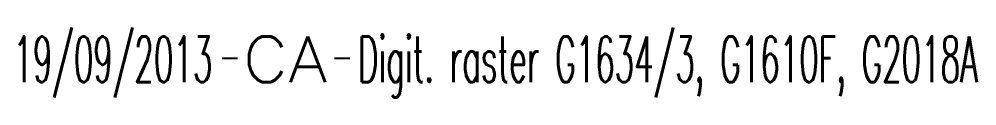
# Model space of a CAD drawing. Header units: millimetres. Extents: x 133989 to 135004, y 130988 to 132014.
# Drawn here: x 134011 to 134042.54, y 131010.12 to 131012.4 of the extents above; entities that cross this region are included whole.
import ezdxf
from ezdxf.enums import TextEntityAlignment as Align

# ---------------------------------------------------------------- set-up
doc = ezdxf.new("R2010")
doc.units = ezdxf.units.MM
doc.layers.get('0').update_dxf_attribs({"linetype": 'CONTINUOUS'})
doc.layers.add('L_910', color=7, linetype='CONTINUOUS')
doc.styles.get("Standard").update_dxf_attribs({"font": 'romans.shx', "width": 0.85})

# ---------------------------------------------------------------- blocks, each defined once
blk = doc.blocks.new('GIS_MODF')
at = {"color": 0, "linetype": 'Continuous', "flags": 128}
for points in [[(-2.176, -0.014), (-1.676, -0.014)], [(1.519, -0.014), (2.019, -0.014)]]:
    blk.add_lwpolyline(points, dxfattribs=at)
at = {"color": 0, "linetype": 'Continuous', "width": 0.5}
blk.add_attdef('DATE', text='', height=1.5, dxfattribs=at).set_placement((-2.502, -0.798), align=Align.RIGHT)
at = {"color": 0, "linetype": 'Continuous', "width": 1.771291}
blk.add_attdef('USER', text='', height=1.5, dxfattribs=at).set_placement((-1.507, -0.798), (1.276, -0.798), align=Align.FIT)
at = {"color": 0, "linetype": 'Continuous', "width": 0.5}
blk.add_attdef('DESC', (2.289, -0.798), '', height=1.5, dxfattribs=at)

msp = doc.modelspace()

# ---------------------------------------------------------------- block references
at = {"layer": 'L_910'}
ref = msp.add_blockref('GIS_MODF', (134019.87, 131011.415), dxfattribs=at)
ref.add_attrib('DATE', '19/09/2013', dxfattribs={"layer": '0', "color": 0, "linetype": 'Continuous', "height": 1.5, "width": 0.5}).set_placement((134017.368, 131010.617), align=Align.RIGHT)
ref.add_attrib('USER', 'CA', dxfattribs={"layer": '0', "color": 0, "linetype": 'Continuous', "height": 1.5, "width": 1.025485}).set_placement((134018.363, 131010.617), (134021.147, 131010.617), align=Align.FIT)
ref.add_attrib('DESC', 'Digit. raster G1634/3, G1610F, G2018A', (134022.159, 131010.617), dxfattribs={"layer": '0', "color": 0, "linetype": 'Continuous', "height": 1.5, "width": 0.5})

doc.saveas('drawing.dxf')
